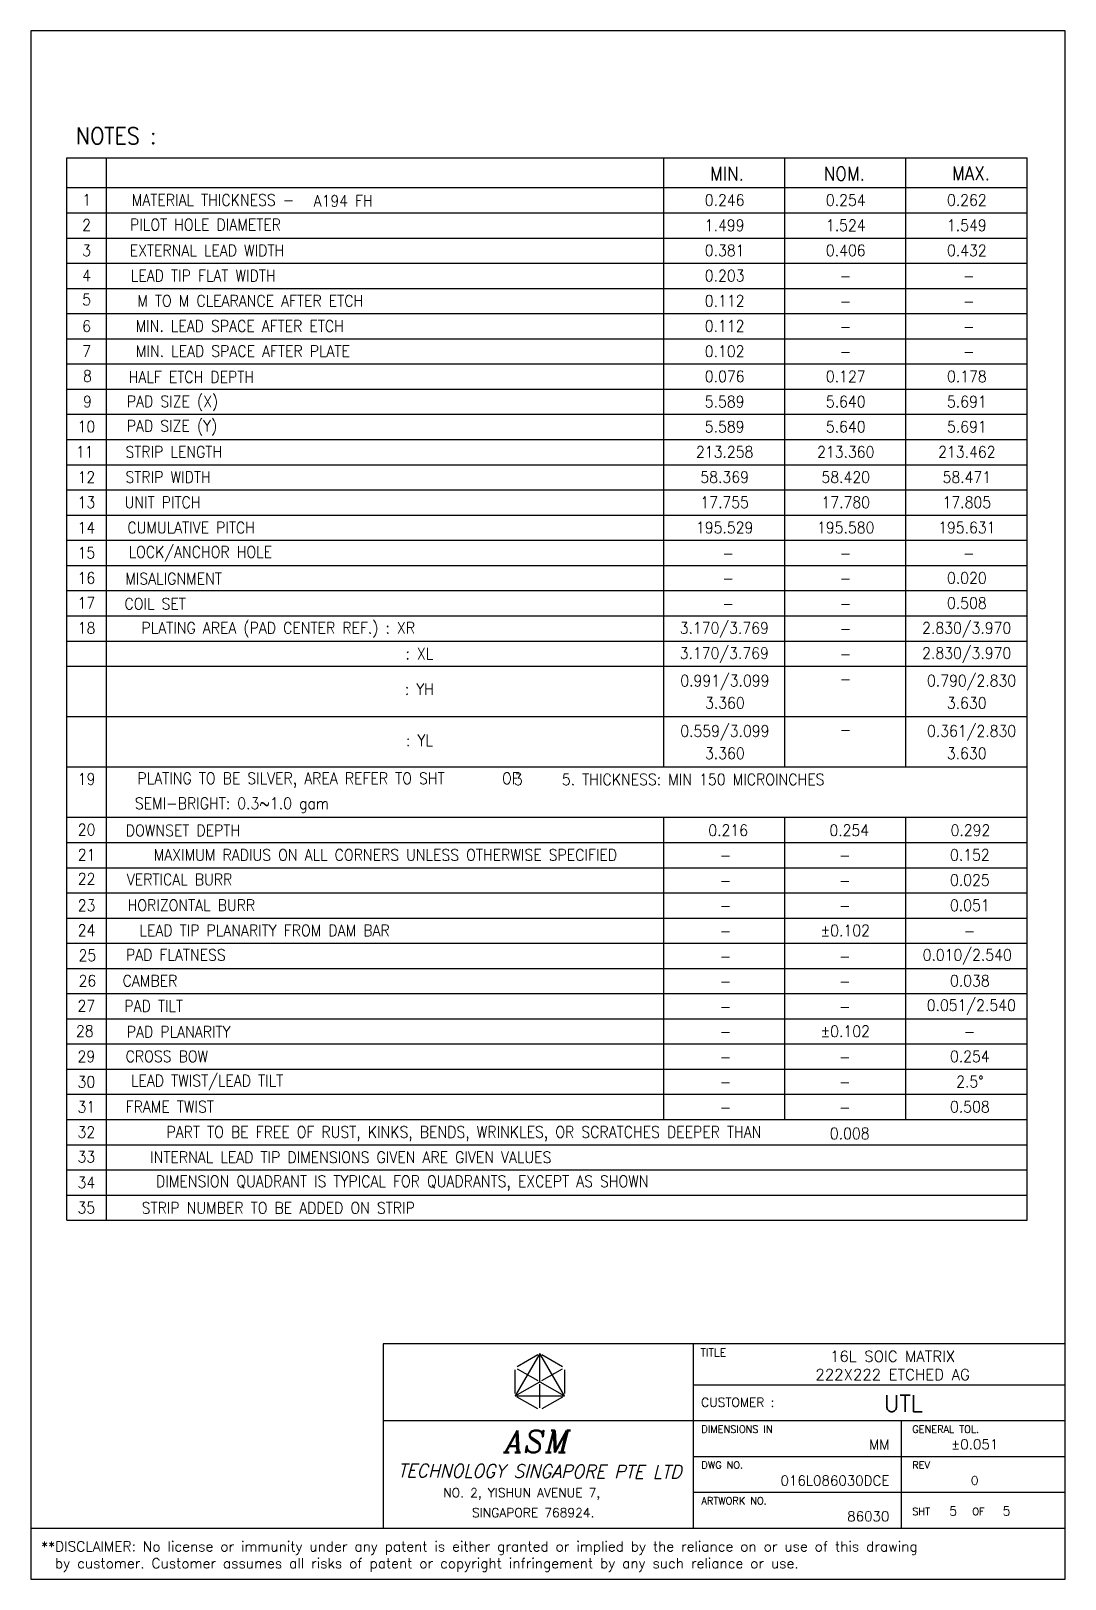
# Model space of a CAD drawing. Header units: inches. Extents: x -27000.02 to -26991.58, y 17307.58 to 17312.32.
# Drawn here: x -26992.959 to -26991.583, y 17310.259 to 17312.317 of the extents above; entities that cross this region are included whole.
import ezdxf
from ezdxf.enums import TextEntityAlignment as Align

# ---------------------------------------------------------------- set-up
doc = ezdxf.new("R2010")
doc.units = ezdxf.units.IN
doc.header["$MEASUREMENT"] = 0
doc.layers.add('4', color=7, linetype='Continuous')
doc.layers.add('5', color=7, linetype='Continuous')
doc.styles.add('ABC', font='ITALIC')
doc.styles.add('ROMANS', font='romans', dxfattribs={"height": 2.5})
doc.styles.add('SIMPLEX', font='SIMPLEX')

msp = doc.modelspace()

# ---------------------------------------------------------------- linework, layer by layer
at = {"layer": '5', "color": 7}
for p, q in [((-26992.9585, 17312.3172), (-26992.9585, 17310.2589)), ((-26991.5828, 17312.3172), (-26992.9585, 17312.3172)), ((-26991.5828, 17310.2589), (-26991.5828, 17312.3172)), ((-26992.9107, 17310.7359), (-26992.9107, 17312.1486)), ((-26992.9107, 17312.1486), (-26991.6333, 17312.1486)), ((-26992.1167, 17311.3387), (-26992.1167, 17312.1486)), ((-26991.9556, 17311.3387), (-26991.9556, 17312.1486)), ((-26991.7945, 17311.3387), (-26991.7945, 17312.1486)), ((-26991.6333, 17310.7359), (-26991.6333, 17312.1486)), ((-26992.1167, 17310.8699), (-26992.1167, 17311.2717)), ((-26991.9556, 17310.8699), (-26991.9556, 17311.2717)), ((-26991.7945, 17310.8699), (-26991.7945, 17311.2717)), ((-26992.9107, 17310.7359), (-26991.6333, 17310.7359)), ((-26991.5828, 17310.5716), (-26992.4898, 17310.5716)), ((-26992.4898, 17310.5716), (-26992.4898, 17310.3264)), ((-26992.0774, 17310.5716), (-26992.0774, 17310.3264)), ((-26991.5828, 17310.5169), (-26992.0774, 17310.5169)), ((-26991.5828, 17310.4692), (-26992.4898, 17310.4692)), ((-26991.8009, 17310.4692), (-26991.8009, 17310.3264)), ((-26991.5828, 17310.4216), (-26992.0774, 17310.4216)), ((-26991.5828, 17310.374), (-26992.0774, 17310.374)), ((-26992.9585, 17310.3264), (-26991.5828, 17310.3264)), ((-26992.9585, 17310.2589), (-26991.5828, 17310.2589))]:
    msp.add_line(p, q, dxfattribs=at)
at = {"layer": '5', "color": 3}
for p, q in [((-26992.8581, 17310.7359), (-26992.8581, 17312.1486)), ((-26992.9107, 17312.1089), (-26991.6333, 17312.1089)), ((-26992.9107, 17312.0754), (-26991.6333, 17312.0754)), ((-26992.9107, 17312.0419), (-26991.6333, 17312.0419)), ((-26992.9107, 17312.0084), (-26991.6333, 17312.0084)), ((-26992.9107, 17311.9749), (-26991.6333, 17311.9749)), ((-26992.9107, 17311.9414), (-26991.6333, 17311.9414)), ((-26992.9107, 17311.9079), (-26991.6333, 17311.9079)), ((-26992.9107, 17311.8745), (-26991.6333, 17311.8745)), ((-26992.9107, 17311.841), (-26991.6333, 17311.841)), ((-26992.9107, 17311.8075), (-26991.6333, 17311.8075)), ((-26992.9107, 17311.774), (-26991.6333, 17311.774)), ((-26992.9107, 17311.7405), (-26991.6333, 17311.7405)), ((-26992.9107, 17311.707), (-26991.6333, 17311.707)), ((-26992.9107, 17311.6735), (-26991.6333, 17311.6735)), ((-26992.9107, 17311.6401), (-26991.6333, 17311.6401)), ((-26992.9107, 17311.6066), (-26991.6333, 17311.6066)), ((-26992.9107, 17311.5731), (-26991.6333, 17311.5731)), ((-26992.9107, 17311.5396), (-26991.6333, 17311.5396)), ((-26992.9107, 17311.5061), (-26991.6333, 17311.5061)), ((-26992.9107, 17311.4726), (-26991.6333, 17311.4726)), ((-26992.9107, 17311.4057), (-26991.6333, 17311.4057)), ((-26992.9107, 17311.3387), (-26991.6333, 17311.3387)), ((-26992.9107, 17311.2717), (-26991.6333, 17311.2717)), ((-26992.9107, 17311.2382), (-26991.6333, 17311.2382)), ((-26992.9107, 17311.2047), (-26991.6333, 17311.2047)), ((-26992.9107, 17311.1713), (-26991.6333, 17311.1713)), ((-26992.9107, 17311.1378), (-26991.6333, 17311.1378)), ((-26992.9107, 17311.1043), (-26991.6333, 17311.1043)), ((-26992.9107, 17311.0708), (-26991.6333, 17311.0708)), ((-26992.9107, 17311.0373), (-26991.6333, 17311.0373)), ((-26992.9107, 17311.0038), (-26991.6333, 17311.0038)), ((-26992.9107, 17310.9703), (-26991.6333, 17310.9703)), ((-26992.9107, 17310.9368), (-26991.6333, 17310.9368)), ((-26992.9107, 17310.9034), (-26991.6333, 17310.9034)), ((-26992.9107, 17310.8699), (-26991.6333, 17310.8699)), ((-26992.9107, 17310.8364), (-26991.6333, 17310.8364)), ((-26992.9107, 17310.8029), (-26991.6333, 17310.8029)), ((-26992.9107, 17310.7694), (-26991.6333, 17310.7694))]:
    msp.add_line(p, q, dxfattribs=at)
at = {"layer": '5', "color": 1}
for p, q in [((-26992.2816, 17310.559), (-26992.3143, 17310.5025)), ((-26992.3115, 17310.5417), (-26992.2843, 17310.5575)), ((-26992.2489, 17310.5025), (-26992.2816, 17310.559)), ((-26992.2816, 17310.5213), (-26992.2816, 17310.559)), ((-26992.2789, 17310.5575), (-26992.2516, 17310.5417)), ((-26992.3143, 17310.5056), (-26992.3143, 17310.537)), ((-26992.3115, 17310.5386), (-26992.2843, 17310.5229)), ((-26992.2789, 17310.5229), (-26992.2516, 17310.5386)), ((-26992.2489, 17310.537), (-26992.2489, 17310.5056)), ((-26992.3143, 17310.5025), (-26992.2816, 17310.5213)), ((-26992.2816, 17310.5213), (-26992.2489, 17310.5025)), ((-26992.2816, 17310.4867), (-26992.2816, 17310.5182)), ((-26992.3143, 17310.5025), (-26992.2489, 17310.5025)), ((-26992.2843, 17310.4852), (-26992.3115, 17310.5009)), ((-26992.2516, 17310.5009), (-26992.2789, 17310.4852))]:
    msp.add_line(p, q, dxfattribs=at)

# ---------------------------------------------------------------- texts
at = {"layer": '4', "color": 3, "style": 'ROMANS', "width": 0.9}
for s, height, p in [('3.170/3.769', 0.015221, (-26992.0362, 17311.5224)), ('2.830/3.970', 0.015221, (-26991.7137, 17311.5224)), ('3.170/3.769', 0.015221, (-26992.0362, 17311.4889)), ('2.830/3.970', 0.015221, (-26991.7137, 17311.4889)), ('0.991/3.099', 0.015221, (-26992.0354, 17311.4523)), ('0.790/2.830', 0.015221, (-26991.7072, 17311.4523)), ('3.360', 0.01522, (-26992.0354, 17311.4238)), ('3.630', 0.01522, (-26991.7137, 17311.4238)), ('0.559/3.099', 0.015221, (-26992.0354, 17311.3853)), ('0.361/2.830', 0.015221, (-26991.7072, 17311.3853)), ('3.360', 0.01522, (-26992.0354, 17311.3568)), ('3.630', 0.01522, (-26991.7137, 17311.3568)), ('26', 0.01522, (-26992.8834, 17311.0543)), ('CAMBER', 0.01522, (-26992.8002, 17311.0543)), ('0.038', 0.01522, (-26991.7095, 17311.0543))]:
    msp.add_text(s, height=height, dxfattribs=at).set_placement(p, align=Align.MIDDLE)
at = {"layer": '5', "color": 7, "style": 'ROMANS', "width": 0.9}
for s, height, p in [('NOTES :', 0.02218, (-26992.8451, 17312.1778)), ('MIN.', 0.01827, (-26992.0326, 17312.1276)), ('NOM.', 0.01827, (-26991.8766, 17312.1274)), ('MAX.', 0.01827, (-26991.708, 17312.1278))]:
    msp.add_text(s, height=height, dxfattribs=at).set_placement(p, align=Align.MIDDLE)
at = {"layer": '5', "color": 3, "style": 'ROMANS', "width": 0.9}
for s, height, p in [('1', 0.0152, (-26992.8845, 17312.0927)), ('MATERIAL THICKNESS - ', 0.015221, (-26992.7116, 17312.0924)), ('A194 FH', 0.01522, (-26992.5432, 17312.0913)), ('0.246', 0.01522, (-26992.0357, 17312.0923)), ('0.254', 0.01522, (-26991.8746, 17312.0923)), ('0.262', 0.01522, (-26991.7135, 17312.0923)), ('2', 0.0152, (-26992.8845, 17312.0592)), ('PILOT HOLE DIAMETER', 0.015221, (-26992.7263, 17312.0596)), ('1.499', 0.01522, (-26992.0357, 17312.0588)), ('1.524', 0.01522, (-26991.8746, 17312.0588)), ('1.549', 0.01522, (-26991.7135, 17312.0588)), ('3', 0.0152, (-26992.8845, 17312.0254)), ('EXTERNAL LEAD WIDTH', 0.015221, (-26992.7243, 17312.0254)), ('0.381', 0.01522, (-26992.0357, 17312.0254)), ('0.406', 0.01522, (-26991.8746, 17312.0254)), ('0.432', 0.01522, (-26991.7135, 17312.0254)), ('4', 0.0152, (-26992.8845, 17311.992)), ('LEAD TIP FLAT WIDTH', 0.015221, (-26992.7293, 17311.9919)), ('0.203', 0.01522, (-26992.0357, 17311.9919)), ('-', 0.0152, (-26991.8749, 17311.9912)), ('-', 0.0152, (-26991.7108, 17311.9912)), ('5', 0.0152, (-26992.8845, 17311.9601)), ('M TO M CLEARANCE AFTER ETCH', 0.015221, (-26992.6668, 17311.9584)), ('0.112', 0.01522, (-26992.0357, 17311.9584)), ('-', 0.0152, (-26991.8749, 17311.9577)), ('-', 0.0152, (-26991.7108, 17311.9577)), ('6', 0.0152, (-26992.8845, 17311.9248)), ('MIN. LEAD SPACE AFTER ETCH', 0.015221, (-26992.6808, 17311.9249)), ('0.112', 0.01522, (-26992.0357, 17311.9249)), ('-', 0.0152, (-26991.8749, 17311.9242)), ('-', 0.0152, (-26991.7108, 17311.9242)), ('7', 0.0152, (-26992.8845, 17311.8916)), ('MIN. LEAD SPACE AFTER PLATE', 0.015221, (-26992.6766, 17311.8915)), ('0.102', 0.01522, (-26992.0357, 17311.8914)), ('-', 0.0152, (-26991.8749, 17311.8907)), ('-', 0.0152, (-26991.7108, 17311.8907)), ('8', 0.0152, (-26992.8834, 17311.8584)), ('HALF ETCH DEPTH', 0.015221, (-26992.7451, 17311.8571)), ('0.076', 0.01522, (-26992.0357, 17311.8579)), ('0.127', 0.01522, (-26991.8746, 17311.8579)), ('0.178', 0.01522, (-26991.7135, 17311.8579)), ('9', 0.0152, (-26992.8834, 17311.8245)), ('PAD SIZE (X)', 0.015221, (-26992.7702, 17311.8236)), ('5.589', 0.01522, (-26992.0357, 17311.8244)), ('5.640', 0.01522, (-26991.8746, 17311.8244)), ('5.691', 0.01522, (-26991.7135, 17311.8244)), ('PAD SIZE (Y)', 0.015221, (-26992.7709, 17311.791)), ('10', 0.01522, (-26992.8848, 17311.7912)), ('5.589', 0.01522, (-26992.0357, 17311.791)), ('5.640', 0.01522, (-26991.8746, 17311.791)), ('5.691', 0.01522, (-26991.7135, 17311.791)), ('11', 0.01522, (-26992.8869, 17311.7577)), ('STRIP LENGTH', 0.015221, (-26992.7685, 17311.7575)), ('213.258', 0.01522, (-26992.0357, 17311.7575)), ('213.360', 0.01522, (-26991.8746, 17311.7575)), ('213.462', 0.01522, (-26991.7135, 17311.7575)), ('12', 0.01522, (-26992.8848, 17311.724)), ('STRIP WIDTH', 0.015221, (-26992.7761, 17311.724)), ('58.369', 0.01522, (-26992.0357, 17311.724)), ('58.420', 0.01522, (-26991.8746, 17311.724)), ('58.471', 0.01522, (-26991.7135, 17311.724)), ('13', 0.01522, (-26992.8848, 17311.6905)), ('UNIT PITCH', 0.01522, (-26992.7834, 17311.6905)), ('17.755', 0.01522, (-26992.0357, 17311.6905)), ('17.780', 0.01522, (-26991.8746, 17311.6905)), ('17.805', 0.01522, (-26991.7135, 17311.6905)), ('14', 0.01522, (-26992.8848, 17311.6567)), ('CUMULATIVE PITCH', 0.015221, (-26992.7454, 17311.6569)), ('195.529', 0.01522, (-26992.0357, 17311.657)), ('195.580', 0.01522, (-26991.8746, 17311.657)), ('195.631', 0.01522, (-26991.7135, 17311.657)), ('15', 0.01522, (-26992.8848, 17311.6234)), ('LOCK/ANCHOR HOLE', 0.015221, (-26992.7332, 17311.6234)), ('-', 0.0152, (-26992.031, 17311.6228)), ('-', 0.0152, (-26991.8749, 17311.6228)), ('-', 0.0152, (-26991.7108, 17311.6228)), ('16', 0.01522, (-26992.8848, 17311.5899)), ('MISALIGNMENT', 0.015221, (-26992.7688, 17311.589)), ('0.020', 0.01522, (-26991.7135, 17311.59)), ('-', 0.0152, (-26992.031, 17311.5893)), ('-', 0.0152, (-26991.8749, 17311.5893)), ('17', 0.01522, (-26992.8848, 17311.5568)), ('COIL SET', 0.01522, (-26992.7933, 17311.5556)), ('-', 0.0152, (-26992.031, 17311.5558)), ('-', 0.0152, (-26991.8749, 17311.5558)), ('0.508', 0.01522, (-26991.7135, 17311.5565)), ('PLATING AREA (PAD CENTER REF.) : XR', 0.015221, (-26992.6295, 17311.5225)), ('18', 0.01522, (-26992.8845, 17311.5235)), ('-', 0.0152, (-26991.8749, 17311.5224)), (': XL', 0.01522, (-26992.4418, 17311.4893)), ('-', 0.0152, (-26991.8749, 17311.4889)), ('-', 0.0152, (-26991.8749, 17311.4554)), (': YH', 0.01522, (-26992.4418, 17311.4421)), (': YL', 0.01522, (-26992.4418, 17311.374)), ('-', 0.0152, (-26991.8749, 17311.3884)), ('19', 0.01522, (-26992.8845, 17311.3226)), ('PLATING TO BE SILVER, AREA REFER TO SHT    OF', 0.015221, (-26992.5626, 17311.3212)), ('3     5. THICKNESS: MIN 150 MICROINCHES', 0.015221, (-26992.1095, 17311.322)), (' SEMI-BRIGHT: 0.3~1.0 gam', 0.015221, (-26992.6958, 17311.2877)), ('20', 0.01522, (-26992.8845, 17311.2552)), ('DOWNSET DEPTH', 0.015221, (-26992.7563, 17311.2542)), ('0.216', 0.01522, (-26992.031, 17311.2545)), ('0.254', 0.01522, (-26991.8699, 17311.2545)), ('0.292', 0.01522, (-26991.7087, 17311.2545)), ('21', 0.01522, (-26992.8845, 17311.2218)), ('MAXIMUM RADIUS ON ALL CORNERS UNLESS OTHERWISE SPECIFIED', 0.015221, (-26992.487, 17311.2217)), ('0.152', 0.01522, (-26991.7095, 17311.2217)), ('-', 0.0152, (-26992.0344, 17311.221)), ('-', 0.0152, (-26991.8759, 17311.221)), ('22', 0.01522, (-26992.8845, 17311.1899)), ('VERTICAL BURR', 0.015221, (-26992.7608, 17311.189)), ('-', 0.0152, (-26992.0344, 17311.1875)), ('-', 0.0152, (-26991.8759, 17311.1875)), ('0.025', 0.01522, (-26991.7095, 17311.1882)), ('23', 0.01522, (-26992.8845, 17311.1546)), ('HORIZONTAL BURR', 0.015221, (-26992.7451, 17311.1548)), ('0.051', 0.01522, (-26991.7095, 17311.1547)), ('-', 0.0152, (-26992.0344, 17311.154)), ('-', 0.0152, (-26991.8759, 17311.154)), ('24', 0.01522, (-26992.8845, 17311.1214)), ('LEAD TIP PLANARITY FROM DAM BAR', 0.015221, (-26992.6477, 17311.1213)), ('%%p0.102', 0.01522, (-26991.8753, 17311.1212)), ('-', 0.0152, (-26992.0344, 17311.1205)), ('-', 0.0152, (-26991.7101, 17311.1205)), ('25', 0.01522, (-26992.8834, 17311.0882)), ('PAD FLATNESS', 0.015221, (-26992.7658, 17311.0888)), ('-', 0.0152, (-26992.0344, 17311.087)), ('-', 0.0152, (-26991.8759, 17311.087)), ('0.010/2.540', 0.015221, (-26991.713, 17311.0877)), ('-', 0.0152, (-26992.0344, 17311.0535)), ('-', 0.0152, (-26991.8759, 17311.0535)), ('27', 0.01522, (-26992.8848, 17311.021)), ('PAD TILT', 0.01522, (-26992.7952, 17311.0208)), ('-', 0.0152, (-26992.0344, 17311.0201)), ('-', 0.0152, (-26991.8759, 17311.0201)), (' 0.051/2.540', 0.015221, (-26991.7123, 17311.0208)), ('28', 0.01522, (-26992.8869, 17310.9875)), ('PAD PLANARITY', 0.015221, (-26992.762, 17310.9865)), ('-', 0.0152, (-26992.0344, 17310.9866)), ('%%p0.102', 0.01522, (-26991.8753, 17310.9873)), ('-', 0.0152, (-26991.7101, 17310.9866)), ('29', 0.01522, (-26992.8848, 17310.9538)), ('CROSS BOW', 0.01522, (-26992.7777, 17310.9538)), ('0.254', 0.01522, (-26991.7095, 17310.9538)), ('-', 0.0152, (-26992.0344, 17310.9531)), ('-', 0.0152, (-26991.8759, 17310.9531)), ('30', 0.01522, (-26992.8848, 17310.92)), ('LEAD TWIST/LEAD TILT', 0.015221, (-26992.7242, 17310.9204)), ('-', 0.0152, (-26992.0344, 17310.9196)), ('-', 0.0152, (-26991.8759, 17310.9196)), ('2.5%%d', 0.01522, (-26991.7095, 17310.9203)), ('FRAME TWIST', 0.015221, (-26992.7738, 17310.8869)), ('0.508', 0.01522, (-26991.7095, 17310.8868)), ('31', 0.01522, (-26992.8848, 17310.8867)), ('-', 0.0152, (-26992.0344, 17310.8861)), ('-', 0.0152, (-26991.8759, 17310.8861)), ('32', 0.01522, (-26992.8848, 17310.8532)), ('PART TO BE FREE OF RUST, KINKS, BENDS, WRINKLES, OR SCRATCHES DEEPER THAN', 0.015221, (-26992.3825, 17310.851)), ('0.008', 0.01522, (-26991.8693, 17310.8513)), ('33', 0.01522, (-26992.8848, 17310.8204)), ('INTERNAL LEAD TIP DIMENSIONS GIVEN ARE GIVEN VALUES', 0.015221, (-26992.5331, 17310.8197)), ('34', 0.01522, (-26992.8848, 17310.7862)), ('DIMENSION QUADRANT IS TYPICAL FOR QUADRANTS, EXCEPT AS SHOWN', 0.015221, (-26992.4645, 17310.7854)), ('35', 0.01522, (-26992.8848, 17310.7527)), ('STRIP NUMBER TO BE ADDED ON STRIP', 0.015221, (-26992.6295, 17310.7524))]:
    msp.add_text(s, height=height, dxfattribs=at).set_placement(p, align=Align.MIDDLE)
at = {"layer": '5', "color": 1, "style": 'SIMPLEX'}
for s, height, p in [('TITLE', 0.01048, (-26992.0679, 17310.5548)), ('CUSTOMER :', 0.01191, (-26992.067, 17310.4879)), ('DIMENSIONS IN', 0.009524, (-26992.0666, 17310.4534)), ('GENERAL TOL.', 0.009524, (-26991.7861, 17310.4534)), ('DWG NO.', 0.00952, (-26992.0666, 17310.4058)), ('REV', 0.00952, (-26991.7861, 17310.4058)), ('NO. 2, YISHUN AVENUE 7,', 0.011945, (-26992.4101, 17310.3677)), ('ARTWORK NO.', 0.009524, (-26992.0666, 17310.3582)), ('SINGAPORE 768924.', 0.011945, (-26992.3718, 17310.3412)), ('SHT', 0.00952, (-26991.7861, 17310.344)), ('OF', 0.00952, (-26991.7062, 17310.344))]:
    msp.add_text(s, height=height, dxfattribs=at).set_placement(p)
at = {"layer": '5', "color": 4, "style": 'SIMPLEX'}
for s, height, p in [('UTL', 0.02191, (-26991.7722, 17310.4813)), ('MM', 0.0131, (-26991.8165, 17310.4313)), ('%%P0.051', 0.0131, (-26991.6717, 17310.4315)), ('016L086030DCE', 0.013096, (-26991.8165, 17310.3833)), ('86030', 0.0131, (-26991.8165, 17310.3357))]:
    msp.add_text(s, height=height, dxfattribs=at).set_placement(p, align=Align.RIGHT)
at = {"layer": '5', "color": 1, "style": 'ABC'}
msp.add_text('ASM', height=0.02889, dxfattribs=at).set_placement((-26992.2839, 17310.4418), align=Align.MIDDLE)
at = {"layer": '5', "color": 1, "linetype": 'Continuous', "style": 'ABC', "width": 0.738856}
msp.add_text('TECHNOLOGY SINGAPORE PTE LTD', height=0.017625, rotation=359.7173, dxfattribs=at).set_placement((-26992.4703, 17310.3944), (-26992.0932, 17310.3925), align=Align.FIT)
at = {"layer": '5', "color": 4, "style": 'SIMPLEX'}
for s, p in [('0', (-26991.7082, 17310.384)), ('5', (-26991.7368, 17310.3434)), ('5', (-26991.6658, 17310.3434))]:
    msp.add_text(s, height=0.0119, dxfattribs=at).set_placement(p)
at = {"layer": '5', "color": 4, "insert": (-26991.8122, 17310.5429), "char_height": 0.014567, "attachment_point": 5, "style": 'SIMPLEX'}
msp.add_mtext('16L SOIC MATRIX \\P222X222 ETCHED AG', dxfattribs=at)
at = {"layer": '5', "color": 7, "insert": (-26992.9449, 17310.309), "char_height": 0.0134279, "width": 1.760937, "attachment_point": 1, "style": 'SIMPLEX'}
msp.add_mtext('**DISCLAIMER: No license or immunity under any patent is either granted or implied by the reliance on or use of this drawing\\P  by customer. Customer assumes all risks of patent or copyright infringement by any such reliance or use.', dxfattribs=at)

doc.saveas('drawing.dxf')
